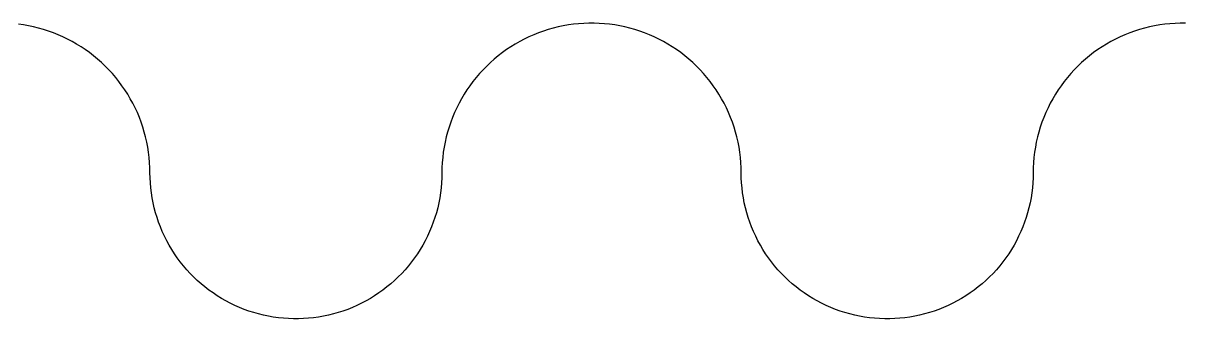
# Model space of a CAD drawing. Header units: millimetres. Extents: x -0.4 to 62.4, y 3.5 to 32.5.
# Drawn here: x 15.31 to 31, y 3.53 to 7.52 of the extents above; entities that cross this region are included whole.
import ezdxf

# ---------------------------------------------------------------- set-up
doc = ezdxf.new("R2010")
doc.units = ezdxf.units.MM
doc.layers.add('Layer 01', color=12, linetype='Continuous', true_color=0xc80000)

msp = doc.modelspace()

# ---------------------------------------------------------------- linework, layer by layer
at = {"layer": 'Layer 01'}
for p, q in [((15.313, 7.501, 169), (15.244, 7.51, 169)), ((15.382, 7.489, 169), (15.313, 7.501, 169)), ((15.451, 7.474, 169), (15.382, 7.489, 169)), ((15.518, 7.457, 169), (15.451, 7.474, 169)), ((15.586, 7.438, 169), (15.518, 7.457, 169)), ((15.652, 7.417, 169), (15.586, 7.438, 169)), ((15.718, 7.393, 169), (15.652, 7.417, 169)), ((15.783, 7.367, 169), (15.718, 7.393, 169)), ((22.282, 7.393, 169), (22.217, 7.367, 169)), ((22.348, 7.417, 169), (22.282, 7.393, 169)), ((22.414, 7.438, 169), (22.348, 7.417, 169)), ((22.482, 7.457, 169), (22.414, 7.438, 169)), ((22.549, 7.474, 169), (22.482, 7.457, 169)), ((22.618, 7.489, 169), (22.549, 7.474, 169)), ((22.687, 7.501, 169), (22.618, 7.489, 169)), ((22.756, 7.51, 169), (22.687, 7.501, 169)), ((22.825, 7.517, 169), (22.756, 7.51, 169)), ((22.895, 7.522, 169), (22.825, 7.517, 169)), ((22.965, 7.525, 169), (22.895, 7.522, 169)), ((23.035, 7.525, 169), (22.965, 7.525, 169)), ((23.105, 7.522, 169), (23.035, 7.525, 169)), ((23.175, 7.517, 169), (23.105, 7.522, 169)), ((23.244, 7.51, 169), (23.175, 7.517, 169)), ((23.313, 7.501, 169), (23.244, 7.51, 169)), ((23.382, 7.489, 169), (23.313, 7.501, 169)), ((23.451, 7.474, 169), (23.382, 7.489, 169)), ((23.518, 7.457, 169), (23.451, 7.474, 169)), ((23.586, 7.438, 169), (23.518, 7.457, 169)), ((23.652, 7.417, 169), (23.586, 7.438, 169)), ((23.718, 7.393, 169), (23.652, 7.417, 169)), ((23.783, 7.367, 169), (23.718, 7.393, 169)), ((30.282, 7.393, 169), (30.217, 7.367, 169)), ((30.348, 7.417, 169), (30.282, 7.393, 169)), ((30.414, 7.438, 169), (30.348, 7.417, 169)), ((30.482, 7.457, 169), (30.414, 7.438, 169)), ((30.549, 7.474, 169), (30.482, 7.457, 169)), ((30.618, 7.489, 169), (30.549, 7.474, 169)), ((30.687, 7.501, 169), (30.618, 7.489, 169)), ((30.756, 7.51, 169), (30.687, 7.501, 169)), ((30.825, 7.517, 169), (30.756, 7.51, 169)), ((30.895, 7.522, 169), (30.825, 7.517, 169)), ((30.965, 7.525, 169), (30.895, 7.522, 169)), ((31.035, 7.525, 169), (30.965, 7.525, 169)), ((15.847, 7.339, 169), (15.783, 7.367, 169)), ((15.91, 7.309, 169), (15.847, 7.339, 169)), ((15.972, 7.277, 169), (15.91, 7.309, 169)), ((16.033, 7.242, 169), (15.972, 7.277, 169)), ((16.092, 7.205, 169), (16.033, 7.242, 169)), ((21.967, 7.242, 169), (21.908, 7.205, 169)), ((22.028, 7.277, 169), (21.967, 7.242, 169)), ((22.09, 7.309, 169), (22.028, 7.277, 169)), ((22.153, 7.339, 169), (22.09, 7.309, 169)), ((22.217, 7.367, 169), (22.153, 7.339, 169)), ((23.847, 7.339, 169), (23.783, 7.367, 169)), ((23.91, 7.309, 169), (23.847, 7.339, 169)), ((23.972, 7.277, 169), (23.91, 7.309, 169)), ((24.033, 7.242, 169), (23.972, 7.277, 169)), ((24.092, 7.205, 169), (24.033, 7.242, 169)), ((29.967, 7.242, 169), (29.908, 7.205, 169)), ((30.028, 7.277, 169), (29.967, 7.242, 169)), ((30.09, 7.309, 169), (30.028, 7.277, 169)), ((30.153, 7.339, 169), (30.09, 7.309, 169)), ((30.217, 7.367, 169), (30.153, 7.339, 169)), ((16.15, 7.167, 169), (16.092, 7.205, 169)), ((16.207, 7.126, 169), (16.15, 7.167, 169)), ((16.263, 7.083, 169), (16.207, 7.126, 169)), ((16.316, 7.039, 169), (16.263, 7.083, 169)), ((21.737, 7.083, 169), (21.684, 7.039, 169)), ((21.793, 7.126, 169), (21.737, 7.083, 169)), ((21.85, 7.167, 169), (21.793, 7.126, 169)), ((21.908, 7.205, 169), (21.85, 7.167, 169)), ((24.15, 7.167, 169), (24.092, 7.205, 169)), ((24.207, 7.126, 169), (24.15, 7.167, 169)), ((24.263, 7.083, 169), (24.207, 7.126, 169)), ((24.316, 7.039, 169), (24.263, 7.083, 169)), ((29.737, 7.083, 169), (29.684, 7.039, 169)), ((29.793, 7.126, 169), (29.737, 7.083, 169)), ((29.85, 7.167, 169), (29.793, 7.126, 169)), ((29.908, 7.205, 169), (29.85, 7.167, 169)), ((16.369, 6.992, 169), (16.316, 7.039, 169)), ((16.419, 6.944, 169), (16.369, 6.992, 169)), ((16.468, 6.894, 169), (16.419, 6.944, 169)), ((21.581, 6.944, 169), (21.532, 6.894, 169)), ((21.631, 6.992, 169), (21.581, 6.944, 169)), ((21.684, 7.039, 169), (21.631, 6.992, 169)), ((24.369, 6.992, 169), (24.316, 7.039, 169)), ((24.419, 6.944, 169), (24.369, 6.992, 169)), ((24.468, 6.894, 169), (24.419, 6.944, 169)), ((29.581, 6.944, 169), (29.532, 6.894, 169)), ((29.631, 6.992, 169), (29.581, 6.944, 169)), ((29.684, 7.039, 169), (29.631, 6.992, 169)), ((16.516, 6.843, 169), (16.468, 6.894, 169)), ((16.561, 6.79, 169), (16.516, 6.843, 169)), ((16.605, 6.735, 169), (16.561, 6.79, 169)), ((21.439, 6.79, 169), (21.395, 6.735, 169)), ((21.484, 6.843, 169), (21.439, 6.79, 169)), ((21.532, 6.894, 169), (21.484, 6.843, 169)), ((24.516, 6.843, 169), (24.468, 6.894, 169)), ((24.561, 6.79, 169), (24.516, 6.843, 169)), ((24.605, 6.735, 169), (24.561, 6.79, 169)), ((29.439, 6.79, 169), (29.395, 6.735, 169)), ((29.484, 6.843, 169), (29.439, 6.79, 169)), ((29.532, 6.894, 169), (29.484, 6.843, 169)), ((16.646, 6.679, 169), (16.605, 6.735, 169)), ((16.686, 6.621, 169), (16.646, 6.679, 169)), ((16.724, 6.563, 169), (16.686, 6.621, 169)), ((21.314, 6.621, 169), (21.276, 6.563, 169)), ((21.354, 6.679, 169), (21.314, 6.621, 169)), ((21.395, 6.735, 169), (21.354, 6.679, 169)), ((24.646, 6.679, 169), (24.605, 6.735, 169)), ((24.686, 6.621, 169), (24.646, 6.679, 169)), ((24.724, 6.563, 169), (24.686, 6.621, 169)), ((29.314, 6.621, 169), (29.276, 6.563, 169)), ((29.354, 6.679, 169), (29.314, 6.621, 169)), ((29.395, 6.735, 169), (29.354, 6.679, 169)), ((16.759, 6.502, 169), (16.724, 6.563, 169)), ((16.793, 6.441, 169), (16.759, 6.502, 169)), ((16.824, 6.379, 169), (16.793, 6.441, 169)), ((21.207, 6.441, 169), (21.176, 6.379, 169)), ((21.241, 6.502, 169), (21.207, 6.441, 169)), ((21.276, 6.563, 169), (21.241, 6.502, 169)), ((24.759, 6.502, 169), (24.724, 6.563, 169)), ((24.793, 6.441, 169), (24.759, 6.502, 169)), ((24.824, 6.379, 169), (24.793, 6.441, 169)), ((29.207, 6.441, 169), (29.176, 6.379, 169)), ((29.241, 6.502, 169), (29.207, 6.441, 169)), ((29.276, 6.563, 169), (29.241, 6.502, 169)), ((16.854, 6.315, 169), (16.824, 6.379, 169)), ((16.881, 6.251, 169), (16.854, 6.315, 169)), ((21.146, 6.315, 169), (21.119, 6.251, 169)), ((21.176, 6.379, 169), (21.146, 6.315, 169)), ((24.854, 6.315, 169), (24.824, 6.379, 169)), ((24.881, 6.251, 169), (24.854, 6.315, 169)), ((29.146, 6.315, 169), (29.119, 6.251, 169)), ((29.176, 6.379, 169), (29.146, 6.315, 169)), ((16.906, 6.185, 169), (16.881, 6.251, 169)), ((16.928, 6.119, 169), (16.906, 6.185, 169)), ((21.094, 6.185, 169), (21.072, 6.119, 169)), ((21.119, 6.251, 169), (21.094, 6.185, 169)), ((24.906, 6.185, 169), (24.881, 6.251, 169)), ((24.928, 6.119, 169), (24.906, 6.185, 169)), ((29.094, 6.185, 169), (29.072, 6.119, 169)), ((29.119, 6.251, 169), (29.094, 6.185, 169)), ((16.948, 6.052, 169), (16.928, 6.119, 169)), ((16.966, 5.985, 169), (16.948, 6.052, 169)), ((16.982, 5.916, 169), (16.966, 5.985, 169)), ((21.034, 5.985, 169), (21.018, 5.916, 169)), ((21.052, 6.052, 169), (21.034, 5.985, 169)), ((21.072, 6.119, 169), (21.052, 6.052, 169)), ((24.948, 6.052, 169), (24.928, 6.119, 169)), ((24.966, 5.985, 169), (24.948, 6.052, 169)), ((24.982, 5.916, 169), (24.966, 5.985, 169)), ((29.034, 5.985, 169), (29.018, 5.916, 169)), ((29.052, 6.052, 169), (29.034, 5.985, 169)), ((29.072, 6.119, 169), (29.052, 6.052, 169)), ((16.995, 5.848, 169), (16.982, 5.916, 169)), ((17.006, 5.779, 169), (16.995, 5.848, 169)), ((21.005, 5.848, 169), (20.994, 5.779, 169)), ((21.018, 5.916, 169), (21.005, 5.848, 169)), ((24.995, 5.848, 169), (24.982, 5.916, 169)), ((25.006, 5.779, 169), (24.995, 5.848, 169)), ((29.005, 5.848, 169), (28.994, 5.779, 169)), ((29.018, 5.916, 169), (29.005, 5.848, 169)), ((17.014, 5.709, 169), (17.006, 5.779, 169)), ((17.02, 5.64, 169), (17.014, 5.709, 169)), ((20.986, 5.709, 169), (20.98, 5.64, 169)), ((20.994, 5.779, 169), (20.986, 5.709, 169)), ((25.014, 5.709, 169), (25.006, 5.779, 169)), ((25.02, 5.64, 169), (25.014, 5.709, 169)), ((28.986, 5.709, 169), (28.98, 5.64, 169)), ((28.994, 5.779, 169), (28.986, 5.709, 169)), ((17.024, 5.57, 169), (17.02, 5.64, 169)), ((17.025, 5.5, 169), (17.024, 5.57, 169)), ((17.026, 5.432, 169), (17.025, 5.5, 169)), ((20.975, 5.5, 169), (20.974, 5.432, 169)), ((20.976, 5.57, 169), (20.975, 5.5, 169)), ((20.98, 5.64, 169), (20.976, 5.57, 169)), ((25.024, 5.57, 169), (25.02, 5.64, 169)), ((25.025, 5.5, 169), (25.024, 5.57, 169)), ((25.026, 5.432, 169), (25.025, 5.5, 169)), ((28.975, 5.5, 169), (28.974, 5.432, 169)), ((28.976, 5.57, 169), (28.975, 5.5, 169)), ((28.98, 5.64, 169), (28.976, 5.57, 169)), ((17.03, 5.364, 169), (17.026, 5.432, 169)), ((17.036, 5.296, 169), (17.03, 5.364, 169)), ((20.97, 5.364, 169), (20.964, 5.296, 169)), ((20.974, 5.432, 169), (20.97, 5.364, 169)), ((25.03, 5.364, 169), (25.026, 5.432, 169)), ((25.036, 5.296, 169), (25.03, 5.364, 169)), ((28.97, 5.364, 169), (28.964, 5.296, 169)), ((28.974, 5.432, 169), (28.97, 5.364, 169)), ((17.044, 5.228, 169), (17.036, 5.296, 169)), ((17.054, 5.161, 169), (17.044, 5.228, 169)), ((20.956, 5.228, 169), (20.946, 5.161, 169)), ((20.964, 5.296, 169), (20.956, 5.228, 169)), ((25.044, 5.228, 169), (25.036, 5.296, 169)), ((25.054, 5.161, 169), (25.044, 5.228, 169)), ((28.956, 5.228, 169), (28.946, 5.161, 169)), ((28.964, 5.296, 169), (28.956, 5.228, 169)), ((17.067, 5.094, 169), (17.054, 5.161, 169)), ((17.082, 5.027, 169), (17.067, 5.094, 169)), ((17.1, 4.961, 169), (17.082, 5.027, 169)), ((20.918, 5.027, 169), (20.9, 4.961, 169)), ((20.933, 5.094, 169), (20.918, 5.027, 169)), ((20.946, 5.161, 169), (20.933, 5.094, 169)), ((25.067, 5.094, 169), (25.054, 5.161, 169)), ((25.082, 5.027, 169), (25.067, 5.094, 169)), ((25.1, 4.961, 169), (25.082, 5.027, 169)), ((28.918, 5.027, 169), (28.9, 4.961, 169)), ((28.933, 5.094, 169), (28.918, 5.027, 169)), ((28.946, 5.161, 169), (28.933, 5.094, 169)), ((17.12, 4.896, 169), (17.1, 4.961, 169)), ((17.142, 4.832, 169), (17.12, 4.896, 169)), ((20.88, 4.896, 169), (20.858, 4.832, 169)), ((20.9, 4.961, 169), (20.88, 4.896, 169)), ((25.12, 4.896, 169), (25.1, 4.961, 169)), ((25.142, 4.832, 169), (25.12, 4.896, 169)), ((28.88, 4.896, 169), (28.858, 4.832, 169)), ((28.9, 4.961, 169), (28.88, 4.896, 169)), ((17.166, 4.768, 169), (17.142, 4.832, 169)), ((17.192, 4.705, 169), (17.166, 4.768, 169)), ((20.834, 4.768, 169), (20.808, 4.705, 169)), ((20.858, 4.832, 169), (20.834, 4.768, 169)), ((25.166, 4.768, 169), (25.142, 4.832, 169)), ((25.192, 4.705, 169), (25.166, 4.768, 169)), ((28.834, 4.768, 169), (28.808, 4.705, 169)), ((28.858, 4.832, 169), (28.834, 4.768, 169)), ((17.221, 4.643, 169), (17.192, 4.705, 169)), ((17.251, 4.582, 169), (17.221, 4.643, 169)), ((17.284, 4.522, 169), (17.251, 4.582, 169)), ((20.749, 4.582, 169), (20.716, 4.522, 169)), ((20.779, 4.643, 169), (20.749, 4.582, 169)), ((20.808, 4.705, 169), (20.779, 4.643, 169)), ((25.221, 4.643, 169), (25.192, 4.705, 169)), ((25.251, 4.582, 169), (25.221, 4.643, 169)), ((25.284, 4.522, 169), (25.251, 4.582, 169)), ((28.749, 4.582, 169), (28.716, 4.522, 169)), ((28.779, 4.643, 169), (28.749, 4.582, 169)), ((28.808, 4.705, 169), (28.779, 4.643, 169)), ((17.319, 4.464, 169), (17.284, 4.522, 169)), ((17.355, 4.406, 169), (17.319, 4.464, 169)), ((17.394, 4.35, 169), (17.355, 4.406, 169)), ((20.645, 4.406, 169), (20.606, 4.35, 169)), ((20.681, 4.464, 169), (20.645, 4.406, 169)), ((20.716, 4.522, 169), (20.681, 4.464, 169)), ((25.319, 4.464, 169), (25.284, 4.522, 169)), ((25.355, 4.406, 169), (25.319, 4.464, 169)), ((25.394, 4.35, 169), (25.355, 4.406, 169)), ((28.645, 4.406, 169), (28.606, 4.35, 169)), ((28.681, 4.464, 169), (28.645, 4.406, 169)), ((28.716, 4.522, 169), (28.681, 4.464, 169)), ((17.435, 4.295, 169), (17.394, 4.35, 169)), ((17.477, 4.242, 169), (17.435, 4.295, 169)), ((17.522, 4.19, 169), (17.477, 4.242, 169)), ((20.523, 4.242, 169), (20.478, 4.19, 169)), ((20.565, 4.295, 169), (20.523, 4.242, 169)), ((20.606, 4.35, 169), (20.565, 4.295, 169)), ((25.435, 4.295, 169), (25.394, 4.35, 169)), ((25.477, 4.242, 169), (25.435, 4.295, 169)), ((25.522, 4.19, 169), (25.477, 4.242, 169)), ((28.523, 4.242, 169), (28.478, 4.19, 169)), ((28.565, 4.295, 169), (28.523, 4.242, 169)), ((28.606, 4.35, 169), (28.565, 4.295, 169)), ((17.568, 4.14, 169), (17.522, 4.19, 169)), ((17.616, 4.091, 169), (17.568, 4.14, 169)), ((17.665, 4.045, 169), (17.616, 4.091, 169)), ((20.384, 4.091, 169), (20.335, 4.045, 169)), ((20.432, 4.14, 169), (20.384, 4.091, 169)), ((20.478, 4.19, 169), (20.432, 4.14, 169)), ((25.568, 4.14, 169), (25.522, 4.19, 169)), ((25.616, 4.091, 169), (25.568, 4.14, 169)), ((25.665, 4.045, 169), (25.616, 4.091, 169)), ((28.384, 4.091, 169), (28.335, 4.045, 169)), ((28.432, 4.14, 169), (28.384, 4.091, 169)), ((28.478, 4.19, 169), (28.432, 4.14, 169)), ((17.716, 3.999, 169), (17.665, 4.045, 169)), ((17.769, 3.956, 169), (17.716, 3.999, 169)), ((17.823, 3.914, 169), (17.769, 3.956, 169)), ((20.231, 3.956, 169), (20.177, 3.914, 169)), ((20.284, 3.999, 169), (20.231, 3.956, 169)), ((20.335, 4.045, 169), (20.284, 3.999, 169)), ((25.716, 3.999, 169), (25.665, 4.045, 169)), ((25.769, 3.956, 169), (25.716, 3.999, 169)), ((25.823, 3.914, 169), (25.769, 3.956, 169)), ((28.231, 3.956, 169), (28.177, 3.914, 169)), ((28.284, 3.999, 169), (28.231, 3.956, 169)), ((28.335, 4.045, 169), (28.284, 3.999, 169)), ((17.878, 3.875, 169), (17.823, 3.914, 169)), ((17.935, 3.837, 169), (17.878, 3.875, 169)), ((17.993, 3.801, 169), (17.935, 3.837, 169)), ((18.052, 3.767, 169), (17.993, 3.801, 169)), ((18.112, 3.736, 169), (18.052, 3.767, 169)), ((19.948, 3.767, 169), (19.888, 3.736, 169)), ((20.007, 3.801, 169), (19.948, 3.767, 169)), ((20.065, 3.837, 169), (20.007, 3.801, 169)), ((20.122, 3.875, 169), (20.065, 3.837, 169)), ((20.177, 3.914, 169), (20.122, 3.875, 169)), ((25.878, 3.875, 169), (25.823, 3.914, 169)), ((25.935, 3.837, 169), (25.878, 3.875, 169)), ((25.993, 3.801, 169), (25.935, 3.837, 169)), ((26.052, 3.767, 169), (25.993, 3.801, 169)), ((26.112, 3.736, 169), (26.052, 3.767, 169)), ((27.948, 3.767, 169), (27.888, 3.736, 169)), ((28.007, 3.801, 169), (27.948, 3.767, 169)), ((28.065, 3.837, 169), (28.007, 3.801, 169)), ((28.122, 3.875, 169), (28.065, 3.837, 169)), ((28.177, 3.914, 169), (28.122, 3.875, 169)), ((18.174, 3.706, 169), (18.112, 3.736, 169)), ((18.236, 3.679, 169), (18.174, 3.706, 169)), ((18.3, 3.653, 169), (18.236, 3.679, 169)), ((18.364, 3.63, 169), (18.3, 3.653, 169)), ((18.429, 3.609, 169), (18.364, 3.63, 169)), ((18.494, 3.591, 169), (18.429, 3.609, 169)), ((19.571, 3.609, 169), (19.506, 3.591, 169)), ((19.636, 3.63, 169), (19.571, 3.609, 169)), ((19.7, 3.653, 169), (19.636, 3.63, 169)), ((19.764, 3.679, 169), (19.7, 3.653, 169)), ((19.826, 3.706, 169), (19.764, 3.679, 169)), ((19.888, 3.736, 169), (19.826, 3.706, 169)), ((26.174, 3.706, 169), (26.112, 3.736, 169)), ((26.236, 3.679, 169), (26.174, 3.706, 169)), ((26.3, 3.653, 169), (26.236, 3.679, 169)), ((26.364, 3.63, 169), (26.3, 3.653, 169)), ((26.429, 3.609, 169), (26.364, 3.63, 169)), ((26.494, 3.591, 169), (26.429, 3.609, 169)), ((27.571, 3.609, 169), (27.506, 3.591, 169)), ((27.636, 3.63, 169), (27.571, 3.609, 169)), ((27.7, 3.653, 169), (27.636, 3.63, 169)), ((27.764, 3.679, 169), (27.7, 3.653, 169)), ((27.826, 3.706, 169), (27.764, 3.679, 169)), ((27.888, 3.736, 169), (27.826, 3.706, 169)), ((18.561, 3.575, 169), (18.494, 3.591, 169)), ((18.627, 3.56, 169), (18.561, 3.575, 169)), ((18.694, 3.549, 169), (18.627, 3.56, 169)), ((18.762, 3.539, 169), (18.694, 3.549, 169)), ((18.83, 3.532, 169), (18.762, 3.539, 169)), ((18.898, 3.528, 169), (18.83, 3.532, 169)), ((18.966, 3.525, 169), (18.898, 3.528, 169)), ((19.034, 3.525, 169), (18.966, 3.525, 169)), ((19.102, 3.528, 169), (19.034, 3.525, 169)), ((19.17, 3.532, 169), (19.102, 3.528, 169)), ((19.238, 3.539, 169), (19.17, 3.532, 169)), ((19.306, 3.549, 169), (19.238, 3.539, 169)), ((19.373, 3.56, 169), (19.306, 3.549, 169)), ((19.439, 3.575, 169), (19.373, 3.56, 169)), ((19.506, 3.591, 169), (19.439, 3.575, 169)), ((26.561, 3.575, 169), (26.494, 3.591, 169)), ((26.627, 3.56, 169), (26.561, 3.575, 169)), ((26.694, 3.549, 169), (26.627, 3.56, 169)), ((26.762, 3.539, 169), (26.694, 3.549, 169)), ((26.83, 3.532, 169), (26.762, 3.539, 169)), ((26.898, 3.528, 169), (26.83, 3.532, 169)), ((26.966, 3.525, 169), (26.898, 3.528, 169)), ((27.034, 3.525, 169), (26.966, 3.525, 169)), ((27.102, 3.528, 169), (27.034, 3.525, 169)), ((27.17, 3.532, 169), (27.102, 3.528, 169)), ((27.238, 3.539, 169), (27.17, 3.532, 169)), ((27.306, 3.549, 169), (27.238, 3.539, 169)), ((27.373, 3.56, 169), (27.306, 3.549, 169)), ((27.439, 3.575, 169), (27.373, 3.56, 169)), ((27.506, 3.591, 169), (27.439, 3.575, 169))]:
    msp.add_line(p, q, dxfattribs=at)

doc.saveas('drawing.dxf')
